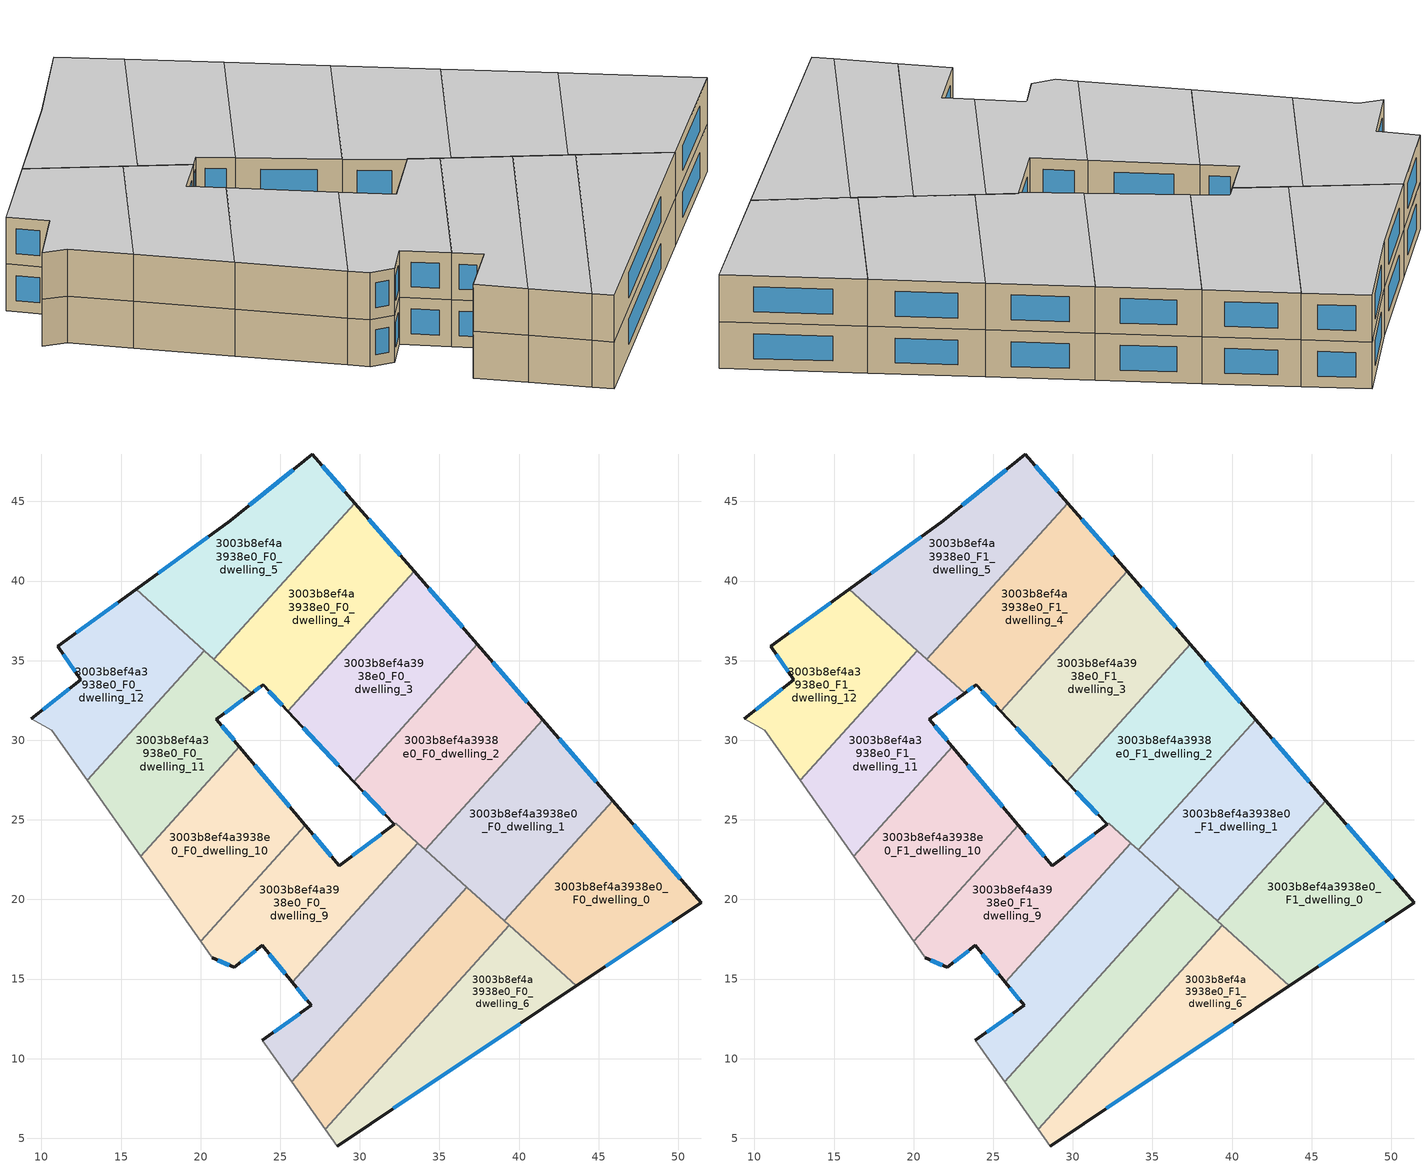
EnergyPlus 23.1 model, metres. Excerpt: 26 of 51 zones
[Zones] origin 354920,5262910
3003b8ef4a3938e0_F0_dwelling_0
 floor ground (EU_floor_Construction): 45.89,26.21 51.43,19.8 43.6,14.57 39.08,18.65 z0
 wall outside (EU_wall_Construction): 43.6,14.57 51.43,19.8 45.89,26.21 z0:3
 wall to 3003b8ef4a3938e0_F0_dwelling_1 (EU_wall_Construction): 45.89,26.21 39.08,18.65 z0:3
 wall to 3003b8ef4a3938e0_F0_dwelling_6 (EU_wall_Construction): 39.38,18.37 43.6,14.57 z0:3
 wall to 3003b8ef4a3938e0_F0_dwelling_7 (EU_wall_Construction): 39.08,18.65 39.38,18.37 z0:3
 window (EU_Window_Construction): 50.13,21.31 47.19,24.71 / 45.44,15.8 49.6,18.58 z0.7:2.3
3003b8ef4a3938e0_F0_dwelling_1
 floor ground (EU_floor_Construction): 41.48,31.29 45.89,26.21 39.08,18.65 34.12,23.11 z0
 wall outside (EU_wall_Construction): 45.89,26.21 41.48,31.29 z0:3
 wall to 3003b8ef4a3938e0_F0_dwelling_2 (EU_wall_Construction): 41.48,31.29 34.12,23.11 z0:3
 wall to 3003b8ef4a3938e0_F0_dwelling_8 (EU_wall_Construction): 34.12,23.11 36.71,20.78 z0:3
 wall to 3003b8ef4a3938e0_F0_dwelling_7 (EU_wall_Construction): 36.71,20.78 39.08,18.65 z0:3
 window (EU_Window_Construction): 44.85,27.4 42.52,30.09 z0.7:2.3
3003b8ef4a3938e0_F0_dwelling_10
 floor ground (EU_floor_Construction): 22.44,29.58 26.56,24.67 19.99,17.38 16.24,22.7 z0
 wall outside (EU_wall_Construction): 26.56,24.67 22.44,29.58 z0:3
 wall to 3003b8ef4a3938e0_F0_dwelling_9 (EU_wall_Construction): 19.99,17.38 26.56,24.67 z0:3
 wall adiabatic (EU_wall_Construction): 16.24,22.7 19.99,17.38 z0:3
 wall to 3003b8ef4a3938e0_F0_dwelling_11 (EU_wall_Construction): 22.44,29.58 16.24,22.7 z0:3
 window (EU_Window_Construction): 25.59,25.83 23.41,28.43 z0.7:2.3
3003b8ef4a3938e0_F0_dwelling_11
 floor ground (EU_floor_Construction): 23.2,32.94 20.98,31.31 22.44,29.58 16.24,22.7 12.88,27.48 20.22,35.63 z0
 wall outside (EU_wall_Construction): 22.44,29.58 20.98,31.31 23.2,32.94 z0:3
 wall adiabatic (EU_wall_Construction): 12.88,27.48 16.24,22.7 z0:3
 wall to 3003b8ef4a3938e0_F0_dwelling_12 (EU_wall_Construction): 20.22,35.63 12.88,27.48 z0:3
 wall to 3003b8ef4a3938e0_F0_dwelling_4 (EU_wall_Construction): 23.2,32.94 20.84,35.07 z0:3
 wall to 3003b8ef4a3938e0_F0_dwelling_5 (EU_wall_Construction): 20.84,35.07 20.22,35.63 z0:3
 window (EU_Window_Construction): 21.51,31.7 22.68,32.56 / 22.1,29.99 21.33,30.91 z0.7:2.3
3003b8ef4a3938e0_F0_dwelling_12
 floor ground (EU_floor_Construction): 20.22,35.63 12.88,27.48 10.66,30.62 9.37,31.35 12.46,33.8 11.04,35.91 15.95,39.48 z0
 wall outside (EU_wall_Construction): 15.95,39.48 11.04,35.91 12.46,33.8 9.37,31.35 z0:3
 wall adiabatic (EU_wall_Construction): 9.37,31.35 10.66,30.62 12.88,27.48 z0:3
 wall to 3003b8ef4a3938e0_F0_dwelling_5 (EU_wall_Construction): 20.22,35.63 15.95,39.48 z0:3
 window (EU_Window_Construction): 11.37,35.41 12.13,34.3 / 14.79,38.64 12.19,36.75 / 11.74,33.23 10.09,31.92 z0.7:2.3
3003b8ef4a3938e0_F0_dwelling_2
 floor ground (EU_floor_Construction): 37.38,36.02 41.48,31.29 34.12,23.11 32.26,24.79 32.15,24.71 29.62,27.41 z0
 wall outside (EU_wall_Construction): 41.48,31.29 37.38,36.02 / 29.62,27.41 32.15,24.71 z0:3
 wall to 3003b8ef4a3938e0_F0_dwelling_3 (EU_wall_Construction): 37.38,36.02 29.62,27.41 z0:3
 wall to 3003b8ef4a3938e0_F0_dwelling_9 (EU_wall_Construction): 32.15,24.71 32.26,24.79 33.58,23.6 33.64,23.54 z0:3
 wall to 3003b8ef4a3938e0_F0_dwelling_8 (EU_wall_Construction): 33.64,23.54 34.12,23.11 z0:3
 window (EU_Window_Construction): 40.52,32.4 38.34,34.91 / 30.22,26.77 31.56,25.34 z0.7:2.3
3003b8ef4a3938e0_F0_dwelling_3
 floor ground (EU_floor_Construction): 33.4,40.61 37.38,36.02 29.62,27.41 25.48,31.82 z0
 wall outside (EU_wall_Construction): 37.38,36.02 33.4,40.61 / 25.48,31.82 29.62,27.41 z0:3
 wall to 3003b8ef4a3938e0_F0_dwelling_4 (EU_wall_Construction): 33.4,40.61 25.48,31.82 z0:3
 window (EU_Window_Construction): 36.45,37.1 34.34,39.53 / 26.45,30.78 28.65,28.44 z0.7:2.3
3003b8ef4a3938e0_F0_dwelling_4
 floor ground (EU_floor_Construction): 29.69,44.9 33.4,40.61 25.48,31.82 23.92,33.48 23.2,32.94 20.84,35.07 z0
 wall outside (EU_wall_Construction): 23.2,32.94 23.92,33.48 25.48,31.82 / 33.4,40.61 29.69,44.9 z0:3
 wall to 3003b8ef4a3938e0_F0_dwelling_5 (EU_wall_Construction): 29.69,44.9 20.84,35.07 z0:3
 window (EU_Window_Construction): 23.37,33.07 23.75,33.35 / 32.53,41.62 30.56,43.89 / 24.29,33.09 25.12,32.21 z0.7:2.3
3003b8ef4a3938e0_F0_dwelling_5
 floor ground (EU_floor_Construction): 27.02,47.98 29.69,44.9 20.84,35.07 15.95,39.48 21.85,43.78 z0
 wall outside (EU_wall_Construction): 29.69,44.9 27.02,47.98 21.85,43.78 15.95,39.48 z0:3
 window (EU_Window_Construction): 20.47,42.77 17.33,40.49 / 25.81,46.99 23.07,44.76 / 29.06,45.62 27.65,47.25 z0.7:2.3
3003b8ef4a3938e0_F0_dwelling_6
 floor ground (EU_floor_Construction): 43.6,14.57 28.57,4.51 27.84,5.55 39.38,18.37 z0
 wall outside (EU_wall_Construction): 28.57,4.51 43.6,14.57 z0:3
 wall to 3003b8ef4a3938e0_F0_dwelling_7 (EU_wall_Construction): 39.38,18.37 27.84,5.55 z0:3
 wall adiabatic (EU_wall_Construction): 27.84,5.55 28.57,4.51 z0:3
 window (EU_Window_Construction): 32.1,6.88 40.07,12.21 z0.7:2.3
3003b8ef4a3938e0_F0_dwelling_7
 floor ground (EU_floor_Construction): 39.38,18.37 27.84,5.55 25.71,8.56 36.71,20.78 z0
 wall to 3003b8ef4a3938e0_F0_dwelling_8 (EU_wall_Construction): 36.71,20.78 25.71,8.56 z0:3
 wall adiabatic (EU_wall_Construction): 25.71,8.56 27.84,5.55 z0:3
3003b8ef4a3938e0_F0_dwelling_8
 floor ground (EU_floor_Construction): 36.71,20.78 25.71,8.56 23.87,11.16 26.94,13.34 25.76,14.79 33.64,23.54 z0
 wall outside (EU_wall_Construction): 25.76,14.79 26.94,13.34 23.87,11.16 z0:3
 wall adiabatic (EU_wall_Construction): 23.87,11.16 25.71,8.56 z0:3
 wall to 3003b8ef4a3938e0_F0_dwelling_9 (EU_wall_Construction): 33.64,23.54 25.76,14.79 z0:3
 window (EU_Window_Construction): 26.22,12.83 24.59,11.67 / 26.04,14.45 26.67,13.68 z0.7:2.3
3003b8ef4a3938e0_F0_dwelling_9
 floor ground (EU_floor_Construction): 33.58,23.6 33.64,23.54 25.76,14.79 23.87,17.11 22.12,15.74 20.73,16.33 19.99,17.38 26.56,24.67 28.7,22.13 32.15,24.71 32.26,24.79 z0
 wall outside (EU_wall_Construction): 32.15,24.71 28.7,22.13 26.56,24.67 / 20.73,16.33 22.12,15.74 23.87,17.11 25.76,14.79 z0:3
 wall adiabatic (EU_wall_Construction): 19.99,17.38 20.73,16.33 z0:3
 window (EU_Window_Construction): 28.2,22.72 27.06,24.07 / 31.34,24.1 29.51,22.73 / 24.32,16.56 25.32,15.33 / 22.53,16.06 23.46,16.79 / 21.06,16.19 21.8,15.88 z0.7:2.3
3003b8ef4a3938e0_F1_dwelling_0
 floor to 3003b8ef4a3938e0_F0_dwelling_0 (EU_floor_Construction): 45.89,26.21 51.43,19.8 43.6,14.57 39.08,18.65 z3
 wall outside (EU_wall_Construction): 43.6,14.57 51.43,19.8 45.89,26.21 z3:6
 wall to 3003b8ef4a3938e0_F1_dwelling_1 (EU_wall_Construction): 45.89,26.21 39.08,18.65 z3:6
 wall to 3003b8ef4a3938e0_F1_dwelling_6 (EU_wall_Construction): 39.38,18.37 43.6,14.57 z3:6
 wall to 3003b8ef4a3938e0_F1_dwelling_7 (EU_wall_Construction): 39.08,18.65 39.38,18.37 z3:6
 window (EU_Window_Construction): 50.13,21.31 47.19,24.71 / 45.44,15.8 49.6,18.58 z3.7:5.3
 ceiling to 3003b8ef4a3938e0_F2_dwelling_0 (EU_floor_Construction): 51.43,19.8 45.89,26.21 39.08,18.65 43.6,14.57 z6
3003b8ef4a3938e0_F1_dwelling_1
 floor to 3003b8ef4a3938e0_F0_dwelling_1 (EU_floor_Construction): 41.48,31.29 45.89,26.21 39.08,18.65 34.12,23.11 z3
 wall outside (EU_wall_Construction): 45.89,26.21 41.48,31.29 z3:6
 wall to 3003b8ef4a3938e0_F1_dwelling_2 (EU_wall_Construction): 41.48,31.29 34.12,23.11 z3:6
 wall to 3003b8ef4a3938e0_F1_dwelling_8 (EU_wall_Construction): 34.12,23.11 36.71,20.78 z3:6
 wall to 3003b8ef4a3938e0_F1_dwelling_7 (EU_wall_Construction): 36.71,20.78 39.08,18.65 z3:6
 window (EU_Window_Construction): 44.85,27.4 42.52,30.09 z3.7:5.3
 ceiling to 3003b8ef4a3938e0_F2_dwelling_1 (EU_floor_Construction): 39.08,18.65 45.89,26.21 41.48,31.29 34.12,23.11 z6
3003b8ef4a3938e0_F1_dwelling_10
 floor to 3003b8ef4a3938e0_F0_dwelling_10 (EU_floor_Construction): 22.44,29.58 26.56,24.67 19.99,17.38 16.24,22.7 z3
 wall outside (EU_wall_Construction): 26.56,24.67 22.44,29.58 z3:6
 wall to 3003b8ef4a3938e0_F1_dwelling_9 (EU_wall_Construction): 19.99,17.38 26.56,24.67 z3:6
 wall adiabatic (EU_wall_Construction): 16.24,22.7 19.99,17.38 z3:6
 wall to 3003b8ef4a3938e0_F1_dwelling_11 (EU_wall_Construction): 22.44,29.58 16.24,22.7 z3:6
 window (EU_Window_Construction): 25.59,25.83 23.41,28.43 z3.7:5.3
 ceiling to 3003b8ef4a3938e0_F2_dwelling_10 (EU_floor_Construction): 19.99,17.38 26.56,24.67 22.44,29.58 16.24,22.7 z6
3003b8ef4a3938e0_F1_dwelling_11
 floor to 3003b8ef4a3938e0_F0_dwelling_11 (EU_floor_Construction): 23.2,32.94 20.98,31.31 22.44,29.58 16.24,22.7 12.88,27.48 20.22,35.63 z3
 wall outside (EU_wall_Construction): 22.44,29.58 20.98,31.31 23.2,32.94 z3:6
 wall adiabatic (EU_wall_Construction): 12.88,27.48 16.24,22.7 z3:6
 wall to 3003b8ef4a3938e0_F1_dwelling_12 (EU_wall_Construction): 20.22,35.63 12.88,27.48 z3:6
 wall to 3003b8ef4a3938e0_F1_dwelling_4 (EU_wall_Construction): 23.2,32.94 20.84,35.07 z3:6
 wall to 3003b8ef4a3938e0_F1_dwelling_5 (EU_wall_Construction): 20.84,35.07 20.22,35.63 z3:6
 window (EU_Window_Construction): 21.51,31.7 22.68,32.56 / 22.1,29.99 21.33,30.91 z3.7:5.3
 ceiling to 3003b8ef4a3938e0_F2_dwelling_11 (EU_floor_Construction): 22.44,29.58 20.98,31.31 23.2,32.94 20.22,35.63 12.88,27.48 16.24,22.7 z6
3003b8ef4a3938e0_F1_dwelling_12
 floor to 3003b8ef4a3938e0_F0_dwelling_12 (EU_floor_Construction): 20.22,35.63 12.88,27.48 10.66,30.62 9.37,31.35 12.46,33.8 11.04,35.91 15.95,39.48 z3
 wall outside (EU_wall_Construction): 15.95,39.48 11.04,35.91 12.46,33.8 9.37,31.35 z3:6
 wall adiabatic (EU_wall_Construction): 9.37,31.35 10.66,30.62 12.88,27.48 z3:6
 wall to 3003b8ef4a3938e0_F1_dwelling_5 (EU_wall_Construction): 20.22,35.63 15.95,39.48 z3:6
 window (EU_Window_Construction): 11.37,35.41 12.13,34.3 / 14.79,38.64 12.19,36.75 / 11.74,33.23 10.09,31.92 z3.7:5.3
 ceiling to 3003b8ef4a3938e0_F2_dwelling_12 (EU_floor_Construction): 12.88,27.48 20.22,35.63 15.95,39.48 11.04,35.91 12.46,33.8 9.37,31.35 10.66,30.62 z6
3003b8ef4a3938e0_F1_dwelling_2
 floor to 3003b8ef4a3938e0_F0_dwelling_2 (EU_floor_Construction): 37.38,36.02 41.48,31.29 34.12,23.11 32.26,24.79 32.15,24.71 29.62,27.41 z3
 wall outside (EU_wall_Construction): 41.48,31.29 37.38,36.02 / 29.62,27.41 32.15,24.71 z3:6
 wall to 3003b8ef4a3938e0_F1_dwelling_3 (EU_wall_Construction): 37.38,36.02 29.62,27.41 z3:6
 wall to 3003b8ef4a3938e0_F1_dwelling_9 (EU_wall_Construction): 32.15,24.71 32.26,24.79 33.58,23.6 33.64,23.54 z3:6
 wall to 3003b8ef4a3938e0_F1_dwelling_8 (EU_wall_Construction): 33.64,23.54 34.12,23.11 z3:6
 window (EU_Window_Construction): 40.52,32.4 38.34,34.91 / 30.22,26.77 31.56,25.34 z3.7:5.3
 ceiling to 3003b8ef4a3938e0_F2_dwelling_2 (EU_floor_Construction): 34.12,23.11 41.48,31.29 37.38,36.02 29.62,27.41 32.15,24.71 32.26,24.79 z6
3003b8ef4a3938e0_F1_dwelling_3
 floor to 3003b8ef4a3938e0_F0_dwelling_3 (EU_floor_Construction): 33.4,40.61 37.38,36.02 29.62,27.41 25.48,31.82 z3
 wall outside (EU_wall_Construction): 37.38,36.02 33.4,40.61 / 25.48,31.82 29.62,27.41 z3:6
 wall to 3003b8ef4a3938e0_F1_dwelling_4 (EU_wall_Construction): 33.4,40.61 25.48,31.82 z3:6
 window (EU_Window_Construction): 36.45,37.1 34.34,39.53 / 26.45,30.78 28.65,28.44 z3.7:5.3
 ceiling to 3003b8ef4a3938e0_F2_dwelling_3 (EU_floor_Construction): 29.62,27.41 37.38,36.02 33.4,40.61 25.48,31.82 z6
3003b8ef4a3938e0_F1_dwelling_4
 floor to 3003b8ef4a3938e0_F0_dwelling_4 (EU_floor_Construction): 29.69,44.9 33.4,40.61 25.48,31.82 23.92,33.48 23.2,32.94 20.84,35.07 z3
 wall outside (EU_wall_Construction): 23.2,32.94 23.92,33.48 25.48,31.82 / 33.4,40.61 29.69,44.9 z3:6
 wall to 3003b8ef4a3938e0_F1_dwelling_5 (EU_wall_Construction): 29.69,44.9 20.84,35.07 z3:6
 window (EU_Window_Construction): 23.37,33.07 23.75,33.35 / 32.53,41.62 30.56,43.89 / 24.29,33.09 25.12,32.21 z3.7:5.3
 ceiling to 3003b8ef4a3938e0_F2_dwelling_4 (EU_floor_Construction): 25.48,31.82 33.4,40.61 29.69,44.9 20.84,35.07 23.2,32.94 23.92,33.48 z6
3003b8ef4a3938e0_F1_dwelling_5
 floor to 3003b8ef4a3938e0_F0_dwelling_5 (EU_floor_Construction): 27.02,47.98 29.69,44.9 20.84,35.07 15.95,39.48 21.85,43.78 z3
 wall outside (EU_wall_Construction): 29.69,44.9 27.02,47.98 21.85,43.78 15.95,39.48 z3:6
 window (EU_Window_Construction): 20.47,42.77 17.33,40.49 / 25.81,46.99 23.07,44.76 / 29.06,45.62 27.65,47.25 z3.7:5.3
 ceiling to 3003b8ef4a3938e0_F2_dwelling_5 (EU_floor_Construction): 20.84,35.07 29.69,44.9 27.02,47.98 21.85,43.78 15.95,39.48 z6
3003b8ef4a3938e0_F1_dwelling_6
 floor to 3003b8ef4a3938e0_F0_dwelling_6 (EU_floor_Construction): 43.6,14.57 28.57,4.51 27.84,5.55 39.38,18.37 z3
 wall outside (EU_wall_Construction): 28.57,4.51 43.6,14.57 z3:6
 wall to 3003b8ef4a3938e0_F1_dwelling_7 (EU_wall_Construction): 39.38,18.37 27.84,5.55 z3:6
 wall adiabatic (EU_wall_Construction): 27.84,5.55 28.57,4.51 z3:6
 window (EU_Window_Construction): 32.1,6.88 40.07,12.21 z3.7:5.3
 ceiling to 3003b8ef4a3938e0_F2_dwelling_6 (EU_floor_Construction): 43.6,14.57 39.38,18.37 27.84,5.55 28.57,4.51 z6
3003b8ef4a3938e0_F1_dwelling_7
 floor to 3003b8ef4a3938e0_F0_dwelling_7 (EU_floor_Construction): 39.38,18.37 27.84,5.55 25.71,8.56 36.71,20.78 z3
 wall to 3003b8ef4a3938e0_F1_dwelling_8 (EU_wall_Construction): 36.71,20.78 25.71,8.56 z3:6
 wall adiabatic (EU_wall_Construction): 25.71,8.56 27.84,5.55 z3:6
 ceiling to 3003b8ef4a3938e0_F2_dwelling_7 (EU_floor_Construction): 27.84,5.55 39.38,18.37 36.71,20.78 25.71,8.56 z6
3003b8ef4a3938e0_F1_dwelling_8
 floor to 3003b8ef4a3938e0_F0_dwelling_8 (EU_floor_Construction): 36.71,20.78 25.71,8.56 23.87,11.16 26.94,13.34 25.76,14.79 33.64,23.54 z3
 wall outside (EU_wall_Construction): 25.76,14.79 26.94,13.34 23.87,11.16 z3:6
 wall adiabatic (EU_wall_Construction): 23.87,11.16 25.71,8.56 z3:6
 wall to 3003b8ef4a3938e0_F1_dwelling_9 (EU_wall_Construction): 33.64,23.54 25.76,14.79 z3:6
 window (EU_Window_Construction): 26.22,12.83 24.59,11.67 / 26.04,14.45 26.67,13.68 z3.7:5.3
 ceiling to 3003b8ef4a3938e0_F2_dwelling_8 (EU_floor_Construction): 26.94,13.34 23.87,11.16 25.71,8.56 36.71,20.78 33.64,23.54 25.76,14.79 z6
3003b8ef4a3938e0_F1_dwelling_9
 floor to 3003b8ef4a3938e0_F0_dwelling_9 (EU_floor_Construction): 33.58,23.6 33.64,23.54 25.76,14.79 23.87,17.11 22.12,15.74 20.73,16.33 19.99,17.38 26.56,24.67 28.7,22.13 32.15,24.71 32.26,24.79 z3
 wall outside (EU_wall_Construction): 32.15,24.71 28.7,22.13 26.56,24.67 / 20.73,16.33 22.12,15.74 23.87,17.11 25.76,14.79 z3:6
 wall adiabatic (EU_wall_Construction): 19.99,17.38 20.73,16.33 z3:6
 window (EU_Window_Construction): 28.2,22.72 27.06,24.07 / 31.34,24.1 29.51,22.73 / 24.32,16.56 25.32,15.33 / 22.53,16.06 23.46,16.79 / 21.06,16.19 21.8,15.88 z3.7:5.3
 ceiling to 3003b8ef4a3938e0_F2_dwelling_9 (EU_floor_Construction): 25.76,14.79 33.64,23.54 33.58,23.6 32.26,24.79 32.15,24.71 28.7,22.13 26.56,24.67 19.99,17.38 20.73,16.33 22.12,15.74 23.87,17.11 z6
[Building]
EU S2 Campaign: North Axis=0; Terrain=City; Solar Distribution=FullExterior
[Site:Location]
Budapest.Ferenc.Liszt.Intl.AP: Latitude=47.437; Longitude=19.256; Time Zone=1; Elevation=185
[SizingPeriod:WeatherFileDays]
AnnualSizingPeriod: Begin Month=1; Begin Day of Month=1; End Month=12; End Day of Month=31; Day of Week for Start Day=Monday; Use Weather File Daylight Saving Period=No; Use Weather File Rain and Snow Indicators=No
[MATERIAL]
EU_InternalMass_Material: Roughness=MediumRough; Thickness=0.1; Conductivity=1; Density=1800; Specific Heat=900; Thermal Absorptance=0.9; Solar Absorptance=0.7; Visible Absorptance=0.7
[MATERIAL:NOMASS] Roughness=MediumRough; Thermal Absorptance=0.9; Solar Absorptance=0.7; Visible Absorptance=0.7
Name | Thermal Resistance
EU_wall_NoMass | 0.832559
EU_floor_NoMass | 0.872794
[WINDOWMATERIAL:SIMPLEGLAZINGSYSTEM]
EU_Window_SimpleGlazing: UFactor=2.79869; Solar Heat Gain Coefficient=0.75; Visible Transmittance=0.75
[CONSTRUCTION]
EU_wall_Construction: EU_wall_NoMass
EU_floor_Construction: EU_floor_NoMass
EU_Window_Construction: EU_Window_SimpleGlazing
EU_InternalMass_Construction: EU_InternalMass_Material
[ZONE] Type=1; Multiplier=1; Ceiling Height=autocalculate; Floor Area=autocalculate; Part of Total Floor Area=Yes
Name | Volume
3003b8ef4a3938e0_F0_dwelling_0; 3003b8ef4a3938e0_F1_dwelling_0 | 211.831
3003b8ef4a3938e0_F0_dwelling_1; 3003b8ef4a3938e0_F1_dwelling_1 | 211.857
3003b8ef4a3938e0_F0_dwelling_10; 3003b8ef4a3938e0_F1_dwelling_10 | 181.592
3003b8ef4a3938e0_F0_dwelling_11; 3003b8ef4a3938e0_F1_dwelling_11 | 181.597
3003b8ef4a3938e0_F0_dwelling_12; 3003b8ef4a3938e0_F1_dwelling_12 | 181.578
3003b8ef4a3938e0_F0_dwelling_2; 3003b8ef4a3938e0_F1_dwelling_2 | 212.149
3003b8ef4a3938e0_F0_dwelling_3; 3003b8ef4a3938e0_F1_dwelling_3 | 211.867
3003b8ef4a3938e0_F0_dwelling_4; 3003b8ef4a3938e0_F1_dwelling_4 | 211.85
3003b8ef4a3938e0_F0_dwelling_5; 3003b8ef4a3938e0_F1_dwelling_5 | 211.836
3003b8ef4a3938e0_F0_dwelling_6; 3003b8ef4a3938e0_F1_dwelling_6 | 181.559
3003b8ef4a3938e0_F0_dwelling_7; 3003b8ef4a3938e0_F1_dwelling_7 | 181.623
3003b8ef4a3938e0_F0_dwelling_8; 3003b8ef4a3938e0_F1_dwelling_8 | 181.601
3003b8ef4a3938e0_F0_dwelling_9; 3003b8ef4a3938e0_F1_dwelling_9 | 181.282
[INTERNALMASS] Construction=EU_InternalMass_Construction
Name | Zone or ZoneList | Surface Area
3003b8ef4a3938e0_F0_dwelling_0_EU_InternalMass | 3003b8ef4a3938e0_F0_dwelling_0 | 70.6104
3003b8ef4a3938e0_F0_dwelling_1_EU_InternalMass | 3003b8ef4a3938e0_F0_dwelling_1 | 70.6189
3003b8ef4a3938e0_F0_dwelling_2_EU_InternalMass | 3003b8ef4a3938e0_F0_dwelling_2 | 70.716
3003b8ef4a3938e0_F0_dwelling_3_EU_InternalMass | 3003b8ef4a3938e0_F0_dwelling_3 | 70.6223
3003b8ef4a3938e0_F0_dwelling_4_EU_InternalMass | 3003b8ef4a3938e0_F0_dwelling_4 | 70.6167
3003b8ef4a3938e0_F0_dwelling_5_EU_InternalMass | 3003b8ef4a3938e0_F0_dwelling_5 | 70.6119
3003b8ef4a3938e0_F0_dwelling_6_EU_InternalMass | 3003b8ef4a3938e0_F0_dwelling_6 | 60.5195
3003b8ef4a3938e0_F0_dwelling_7_EU_InternalMass | 3003b8ef4a3938e0_F0_dwelling_7 | 60.5408
3003b8ef4a3938e0_F0_dwelling_8_EU_InternalMass | 3003b8ef4a3938e0_F0_dwelling_8 | 60.5333
3003b8ef4a3938e0_F0_dwelling_9_EU_InternalMass | 3003b8ef4a3938e0_F0_dwelling_9 | 60.4274
3003b8ef4a3938e0_F0_dwelling_10_EU_InternalMass | 3003b8ef4a3938e0_F0_dwelling_10 | 60.5305
3003b8ef4a3938e0_F0_dwelling_11_EU_InternalMass | 3003b8ef4a3938e0_F0_dwelling_11 | 60.5324
3003b8ef4a3938e0_F0_dwelling_12_EU_InternalMass | 3003b8ef4a3938e0_F0_dwelling_12 | 60.5262
3003b8ef4a3938e0_F1_dwelling_0_EU_InternalMass | 3003b8ef4a3938e0_F1_dwelling_0 | 70.6104
3003b8ef4a3938e0_F1_dwelling_1_EU_InternalMass | 3003b8ef4a3938e0_F1_dwelling_1 | 70.6189
3003b8ef4a3938e0_F1_dwelling_2_EU_InternalMass | 3003b8ef4a3938e0_F1_dwelling_2 | 70.716
3003b8ef4a3938e0_F1_dwelling_3_EU_InternalMass | 3003b8ef4a3938e0_F1_dwelling_3 | 70.6223
3003b8ef4a3938e0_F1_dwelling_4_EU_InternalMass | 3003b8ef4a3938e0_F1_dwelling_4 | 70.6167
3003b8ef4a3938e0_F1_dwelling_5_EU_InternalMass | 3003b8ef4a3938e0_F1_dwelling_5 | 70.6119
3003b8ef4a3938e0_F1_dwelling_6_EU_InternalMass | 3003b8ef4a3938e0_F1_dwelling_6 | 60.5195
3003b8ef4a3938e0_F1_dwelling_7_EU_InternalMass | 3003b8ef4a3938e0_F1_dwelling_7 | 60.5408
3003b8ef4a3938e0_F1_dwelling_8_EU_InternalMass | 3003b8ef4a3938e0_F1_dwelling_8 | 60.5333
3003b8ef4a3938e0_F1_dwelling_9_EU_InternalMass | 3003b8ef4a3938e0_F1_dwelling_9 | 60.4274
3003b8ef4a3938e0_F1_dwelling_10_EU_InternalMass | 3003b8ef4a3938e0_F1_dwelling_10 | 60.5305
3003b8ef4a3938e0_F1_dwelling_11_EU_InternalMass | 3003b8ef4a3938e0_F1_dwelling_11 | 60.5324
3003b8ef4a3938e0_F1_dwelling_12_EU_InternalMass | 3003b8ef4a3938e0_F1_dwelling_12 | 60.5262
[OTHEREQUIPMENT] Fuel Type=Electricity; Design Level Calculation Method=Watts/Area; Power per Zone Floor Area=1; Fraction Latent=0; Fraction Radiant=0; Fraction Lost=0; Carbon Dioxide Generation Rate=0; EndUse Subcategory=EU_Step8_InternalGains
Name | Zone or ZoneList or Space or SpaceList | Schedule
EU_Step8_InternalGain_3003b8ef4a3938e0_F0_dwelling_0_f000 | 3003b8ef4a3938e0_F0_dwelling_0 | EU_Step8_GainSchedule_3003b8ef4a3938e0_F0_dwelling_0_f000
EU_Step8_InternalGain_3003b8ef4a3938e0_F0_dwelling_1_f000 | 3003b8ef4a3938e0_F0_dwelling_1 | EU_Step8_GainSchedule_3003b8ef4a3938e0_F0_dwelling_1_f000
EU_Step8_InternalGain_3003b8ef4a3938e0_F0_dwelling_2_f000 | 3003b8ef4a3938e0_F0_dwelling_2 | EU_Step8_GainSchedule_3003b8ef4a3938e0_F0_dwelling_2_f000
EU_Step8_InternalGain_3003b8ef4a3938e0_F0_dwelling_3_f000 | 3003b8ef4a3938e0_F0_dwelling_3 | EU_Step8_GainSchedule_3003b8ef4a3938e0_F0_dwelling_3_f000
EU_Step8_InternalGain_3003b8ef4a3938e0_F0_dwelling_4_f000 | 3003b8ef4a3938e0_F0_dwelling_4 | EU_Step8_GainSchedule_3003b8ef4a3938e0_F0_dwelling_4_f000
EU_Step8_InternalGain_3003b8ef4a3938e0_F0_dwelling_5_f000 | 3003b8ef4a3938e0_F0_dwelling_5 | EU_Step8_GainSchedule_3003b8ef4a3938e0_F0_dwelling_5_f000
EU_Step8_InternalGain_3003b8ef4a3938e0_F0_dwelling_6_f000 | 3003b8ef4a3938e0_F0_dwelling_6 | EU_Step8_GainSchedule_3003b8ef4a3938e0_F0_dwelling_6_f000
EU_Step8_InternalGain_3003b8ef4a3938e0_F0_dwelling_7_f000 | 3003b8ef4a3938e0_F0_dwelling_7 | EU_Step8_GainSchedule_3003b8ef4a3938e0_F0_dwelling_7_f000
EU_Step8_InternalGain_3003b8ef4a3938e0_F0_dwelling_8_f000 | 3003b8ef4a3938e0_F0_dwelling_8 | EU_Step8_GainSchedule_3003b8ef4a3938e0_F0_dwelling_8_f000
EU_Step8_InternalGain_3003b8ef4a3938e0_F0_dwelling_9_f000 | 3003b8ef4a3938e0_F0_dwelling_9 | EU_Step8_GainSchedule_3003b8ef4a3938e0_F0_dwelling_9_f000
EU_Step8_InternalGain_3003b8ef4a3938e0_F0_dwelling_10_f000 | 3003b8ef4a3938e0_F0_dwelling_10 | EU_Step8_GainSchedule_3003b8ef4a3938e0_F0_dwelling_10_f000
EU_Step8_InternalGain_3003b8ef4a3938e0_F0_dwelling_11_f000 | 3003b8ef4a3938e0_F0_dwelling_11 | EU_Step8_GainSchedule_3003b8ef4a3938e0_F0_dwelling_11_f000
EU_Step8_InternalGain_3003b8ef4a3938e0_F0_dwelling_12_f000 | 3003b8ef4a3938e0_F0_dwelling_12 | EU_Step8_GainSchedule_3003b8ef4a3938e0_F0_dwelling_12_f000
EU_Step8_InternalGain_3003b8ef4a3938e0_F1_dwelling_0_f000 | 3003b8ef4a3938e0_F1_dwelling_0 | EU_Step8_GainSchedule_3003b8ef4a3938e0_F1_dwelling_0_f000
EU_Step8_InternalGain_3003b8ef4a3938e0_F1_dwelling_1_f000 | 3003b8ef4a3938e0_F1_dwelling_1 | EU_Step8_GainSchedule_3003b8ef4a3938e0_F1_dwelling_1_f000
EU_Step8_InternalGain_3003b8ef4a3938e0_F1_dwelling_2_f000 | 3003b8ef4a3938e0_F1_dwelling_2 | EU_Step8_GainSchedule_3003b8ef4a3938e0_F1_dwelling_2_f000
EU_Step8_InternalGain_3003b8ef4a3938e0_F1_dwelling_3_f000 | 3003b8ef4a3938e0_F1_dwelling_3 | EU_Step8_GainSchedule_3003b8ef4a3938e0_F1_dwelling_3_f000
EU_Step8_InternalGain_3003b8ef4a3938e0_F1_dwelling_4_f000 | 3003b8ef4a3938e0_F1_dwelling_4 | EU_Step8_GainSchedule_3003b8ef4a3938e0_F1_dwelling_4_f000
EU_Step8_InternalGain_3003b8ef4a3938e0_F1_dwelling_5_f000 | 3003b8ef4a3938e0_F1_dwelling_5 | EU_Step8_GainSchedule_3003b8ef4a3938e0_F1_dwelling_5_f000
EU_Step8_InternalGain_3003b8ef4a3938e0_F1_dwelling_6_f000 | 3003b8ef4a3938e0_F1_dwelling_6 | EU_Step8_GainSchedule_3003b8ef4a3938e0_F1_dwelling_6_f000
EU_Step8_InternalGain_3003b8ef4a3938e0_F1_dwelling_7_f000 | 3003b8ef4a3938e0_F1_dwelling_7 | EU_Step8_GainSchedule_3003b8ef4a3938e0_F1_dwelling_7_f000
EU_Step8_InternalGain_3003b8ef4a3938e0_F1_dwelling_8_f000 | 3003b8ef4a3938e0_F1_dwelling_8 | EU_Step8_GainSchedule_3003b8ef4a3938e0_F1_dwelling_8_f000
EU_Step8_InternalGain_3003b8ef4a3938e0_F1_dwelling_9_f000 | 3003b8ef4a3938e0_F1_dwelling_9 | EU_Step8_GainSchedule_3003b8ef4a3938e0_F1_dwelling_9_f000
EU_Step8_InternalGain_3003b8ef4a3938e0_F1_dwelling_10_f000 | 3003b8ef4a3938e0_F1_dwelling_10 | EU_Step8_GainSchedule_3003b8ef4a3938e0_F1_dwelling_10_f000
EU_Step8_InternalGain_3003b8ef4a3938e0_F1_dwelling_11_f000 | 3003b8ef4a3938e0_F1_dwelling_11 | EU_Step8_GainSchedule_3003b8ef4a3938e0_F1_dwelling_11_f000
EU_Step8_InternalGain_3003b8ef4a3938e0_F1_dwelling_12_f000 | 3003b8ef4a3938e0_F1_dwelling_12 | EU_Step8_GainSchedule_3003b8ef4a3938e0_F1_dwelling_12_f000
[ZONEVENTILATION:DESIGNFLOWRATE] Schedule=EU_AlwaysOn; Design Flow Rate Calculation Method=AirChanges/Hour; Air Changes per Hour=0.475469; Ventilation Type=Natural; Fan Pressure Rise=0; Fan Total Efficiency=1; Constant Term Coefficient=1; Temperature Term Coefficient=0; Velocity Term Coefficient=0; Velocity Squared Term Coefficient=0; Minimum Indoor Temperature=-100; Maximum Indoor Temperature=100; Delta Temperature=-100; Minimum Outdoor Temperature=-100; Maximum Outdoor Temperature=100; Maximum Wind Speed=40
Name | Zone or ZoneList or Space or SpaceList
EU_ConstantAir_3003b8ef4a3938e0_F0_dwelling_0 | 3003b8ef4a3938e0_F0_dwelling_0
EU_ConstantAir_3003b8ef4a3938e0_F0_dwelling_1 | 3003b8ef4a3938e0_F0_dwelling_1
EU_ConstantAir_3003b8ef4a3938e0_F0_dwelling_2 | 3003b8ef4a3938e0_F0_dwelling_2
EU_ConstantAir_3003b8ef4a3938e0_F0_dwelling_3 | 3003b8ef4a3938e0_F0_dwelling_3
EU_ConstantAir_3003b8ef4a3938e0_F0_dwelling_4 | 3003b8ef4a3938e0_F0_dwelling_4
EU_ConstantAir_3003b8ef4a3938e0_F0_dwelling_5 | 3003b8ef4a3938e0_F0_dwelling_5
EU_ConstantAir_3003b8ef4a3938e0_F0_dwelling_6 | 3003b8ef4a3938e0_F0_dwelling_6
EU_ConstantAir_3003b8ef4a3938e0_F0_dwelling_7 | 3003b8ef4a3938e0_F0_dwelling_7
EU_ConstantAir_3003b8ef4a3938e0_F0_dwelling_8 | 3003b8ef4a3938e0_F0_dwelling_8
EU_ConstantAir_3003b8ef4a3938e0_F0_dwelling_9 | 3003b8ef4a3938e0_F0_dwelling_9
EU_ConstantAir_3003b8ef4a3938e0_F0_dwelling_10 | 3003b8ef4a3938e0_F0_dwelling_10
EU_ConstantAir_3003b8ef4a3938e0_F0_dwelling_11 | 3003b8ef4a3938e0_F0_dwelling_11
EU_ConstantAir_3003b8ef4a3938e0_F0_dwelling_12 | 3003b8ef4a3938e0_F0_dwelling_12
EU_ConstantAir_3003b8ef4a3938e0_F1_dwelling_0 | 3003b8ef4a3938e0_F1_dwelling_0
EU_ConstantAir_3003b8ef4a3938e0_F1_dwelling_1 | 3003b8ef4a3938e0_F1_dwelling_1
EU_ConstantAir_3003b8ef4a3938e0_F1_dwelling_2 | 3003b8ef4a3938e0_F1_dwelling_2
EU_ConstantAir_3003b8ef4a3938e0_F1_dwelling_3 | 3003b8ef4a3938e0_F1_dwelling_3
EU_ConstantAir_3003b8ef4a3938e0_F1_dwelling_4 | 3003b8ef4a3938e0_F1_dwelling_4
EU_ConstantAir_3003b8ef4a3938e0_F1_dwelling_5 | 3003b8ef4a3938e0_F1_dwelling_5
EU_ConstantAir_3003b8ef4a3938e0_F1_dwelling_6 | 3003b8ef4a3938e0_F1_dwelling_6
EU_ConstantAir_3003b8ef4a3938e0_F1_dwelling_7 | 3003b8ef4a3938e0_F1_dwelling_7
EU_ConstantAir_3003b8ef4a3938e0_F1_dwelling_8 | 3003b8ef4a3938e0_F1_dwelling_8
EU_ConstantAir_3003b8ef4a3938e0_F1_dwelling_9 | 3003b8ef4a3938e0_F1_dwelling_9
EU_ConstantAir_3003b8ef4a3938e0_F1_dwelling_10 | 3003b8ef4a3938e0_F1_dwelling_10
EU_ConstantAir_3003b8ef4a3938e0_F1_dwelling_11 | 3003b8ef4a3938e0_F1_dwelling_11
EU_ConstantAir_3003b8ef4a3938e0_F1_dwelling_12 | 3003b8ef4a3938e0_F1_dwelling_12
[HVACTEMPLATE:THERMOSTAT] Constant Heating Setpoint=20; Constant Cooling Setpoint=50
EU_HeatOnly_3003b8ef4a3938e0_F0_dwelling_0; EU_HeatOnly_3003b8ef4a3938e0_F0_dwelling_1; EU_HeatOnly_3003b8ef4a3938e0_F0_dwelling_2; EU_HeatOnly_3003b8ef4a3938e0_F0_dwelling_3; EU_HeatOnly_3003b8ef4a3938e0_F0_dwelling_4; EU_HeatOnly_3003b8ef4a3938e0_F0_dwelling_5; EU_HeatOnly_3003b8ef4a3938e0_F0_dwelling_6; EU_HeatOnly_3003b8ef4a3938e0_F0_dwelling_7; EU_HeatOnly_3003b8ef4a3938e0_F0_dwelling_8; EU_HeatOnly_3003b8ef4a3938e0_F0_dwelling_9; EU_HeatOnly_3003b8ef4a3938e0_F0_dwelling_10; EU_HeatOnly_3003b8ef4a3938e0_F0_dwelling_11; EU_HeatOnly_3003b8ef4a3938e0_F0_dwelling_12; EU_HeatOnly_3003b8ef4a3938e0_F1_dwelling_0; EU_HeatOnly_3003b8ef4a3938e0_F1_dwelling_1; EU_HeatOnly_3003b8ef4a3938e0_F1_dwelling_2; EU_HeatOnly_3003b8ef4a3938e0_F1_dwelling_3; EU_HeatOnly_3003b8ef4a3938e0_F1_dwelling_4; EU_HeatOnly_3003b8ef4a3938e0_F1_dwelling_5; EU_HeatOnly_3003b8ef4a3938e0_F1_dwelling_6; EU_HeatOnly_3003b8ef4a3938e0_F1_dwelling_7; EU_HeatOnly_3003b8ef4a3938e0_F1_dwelling_8; EU_HeatOnly_3003b8ef4a3938e0_F1_dwelling_9; EU_HeatOnly_3003b8ef4a3938e0_F1_dwelling_10; EU_HeatOnly_3003b8ef4a3938e0_F1_dwelling_11; EU_HeatOnly_3003b8ef4a3938e0_F1_dwelling_12; EU_HeatOnly_3003b8ef4a3938e0_F2_dwelling_0; EU_HeatOnly_3003b8ef4a3938e0_F2_dwelling_1; EU_HeatOnly_3003b8ef4a3938e0_F2_dwelling_2; EU_HeatOnly_3003b8ef4a3938e0_F2_dwelling_3; EU_HeatOnly_3003b8ef4a3938e0_F2_dwelling_4; EU_HeatOnly_3003b8ef4a3938e0_F2_dwelling_5; EU_HeatOnly_3003b8ef4a3938e0_F2_dwelling_6; EU_HeatOnly_3003b8ef4a3938e0_F2_dwelling_7; EU_HeatOnly_3003b8ef4a3938e0_F2_dwelling_8; EU_HeatOnly_3003b8ef4a3938e0_F2_dwelling_9; EU_HeatOnly_3003b8ef4a3938e0_F2_dwelling_10; EU_HeatOnly_3003b8ef4a3938e0_F2_dwelling_11; EU_HeatOnly_3003b8ef4a3938e0_F2_dwelling_12; EU_HeatOnly_3003b8ef4a3938e0_F3_dwelling_0; EU_HeatOnly_3003b8ef4a3938e0_F3_dwelling_1; EU_HeatOnly_3003b8ef4a3938e0_F3_dwelling_2; EU_HeatOnly_3003b8ef4a3938e0_F3_dwelling_3; EU_HeatOnly_3003b8ef4a3938e0_F3_dwelling_4; EU_HeatOnly_3003b8ef4a3938e0_F3_dwelling_5; EU_HeatOnly_3003b8ef4a3938e0_F3_dwelling_6; EU_HeatOnly_3003b8ef4a3938e0_F3_dwelling_7; EU_HeatOnly_3003b8ef4a3938e0_F3_dwelling_8; EU_HeatOnly_3003b8ef4a3938e0_F3_dwelling_9; EU_HeatOnly_3003b8ef4a3938e0_F3_dwelling_10; EU_HeatOnly_3003b8ef4a3938e0_F3_dwelling_11
[HVACTEMPLATE:ZONE:IDEALLOADSAIRSYSTEM] System Availability Schedule=EU_AlwaysOn; Maximum Heating Supply Air Temperature=50; Minimum Cooling Supply Air Temperature=13; Maximum Heating Supply Air Humidity Ratio=0.0156; Minimum Cooling Supply Air Humidity Ratio=0.0077; Heating Limit=NoLimit; Cooling Limit=NoLimit; Heating Availability Schedule=EU_AlwaysOn; Cooling Availability Schedule=EU_CoolingOff; Dehumidification Control Type=ConstantSensibleHeatRatio; Cooling Sensible Heat Ratio=0.7; Dehumidification Setpoint=60; Humidification Control Type=None; Humidification Setpoint=30; Outdoor Air Method=None; Outdoor Air Flow Rate per Person=0.00944; Outdoor Air Flow Rate per Zone Floor Area=0; Outdoor Air Flow Rate per Zone=0; Demand Controlled Ventilation Type=None; Outdoor Air Economizer Type=NoEconomizer; Heat Recovery Type=None; Sensible Heat Recovery Effectiveness=0.7; Latent Heat Recovery Effectiveness=0.65
Name | Template Thermostat
3003b8ef4a3938e0_F0_dwelling_0 | EU_HeatOnly_3003b8ef4a3938e0_F0_dwelling_0
3003b8ef4a3938e0_F0_dwelling_1 | EU_HeatOnly_3003b8ef4a3938e0_F0_dwelling_1
3003b8ef4a3938e0_F0_dwelling_2 | EU_HeatOnly_3003b8ef4a3938e0_F0_dwelling_2
3003b8ef4a3938e0_F0_dwelling_3 | EU_HeatOnly_3003b8ef4a3938e0_F0_dwelling_3
3003b8ef4a3938e0_F0_dwelling_4 | EU_HeatOnly_3003b8ef4a3938e0_F0_dwelling_4
3003b8ef4a3938e0_F0_dwelling_5 | EU_HeatOnly_3003b8ef4a3938e0_F0_dwelling_5
3003b8ef4a3938e0_F0_dwelling_6 | EU_HeatOnly_3003b8ef4a3938e0_F0_dwelling_6
3003b8ef4a3938e0_F0_dwelling_7 | EU_HeatOnly_3003b8ef4a3938e0_F0_dwelling_7
3003b8ef4a3938e0_F0_dwelling_8 | EU_HeatOnly_3003b8ef4a3938e0_F0_dwelling_8
3003b8ef4a3938e0_F0_dwelling_9 | EU_HeatOnly_3003b8ef4a3938e0_F0_dwelling_9
3003b8ef4a3938e0_F0_dwelling_10 | EU_HeatOnly_3003b8ef4a3938e0_F0_dwelling_10
3003b8ef4a3938e0_F0_dwelling_11 | EU_HeatOnly_3003b8ef4a3938e0_F0_dwelling_11
3003b8ef4a3938e0_F0_dwelling_12 | EU_HeatOnly_3003b8ef4a3938e0_F0_dwelling_12
3003b8ef4a3938e0_F1_dwelling_0 | EU_HeatOnly_3003b8ef4a3938e0_F1_dwelling_0
3003b8ef4a3938e0_F1_dwelling_1 | EU_HeatOnly_3003b8ef4a3938e0_F1_dwelling_1
3003b8ef4a3938e0_F1_dwelling_2 | EU_HeatOnly_3003b8ef4a3938e0_F1_dwelling_2
3003b8ef4a3938e0_F1_dwelling_3 | EU_HeatOnly_3003b8ef4a3938e0_F1_dwelling_3
3003b8ef4a3938e0_F1_dwelling_4 | EU_HeatOnly_3003b8ef4a3938e0_F1_dwelling_4
3003b8ef4a3938e0_F1_dwelling_5 | EU_HeatOnly_3003b8ef4a3938e0_F1_dwelling_5
3003b8ef4a3938e0_F1_dwelling_6 | EU_HeatOnly_3003b8ef4a3938e0_F1_dwelling_6
3003b8ef4a3938e0_F1_dwelling_7 | EU_HeatOnly_3003b8ef4a3938e0_F1_dwelling_7
3003b8ef4a3938e0_F1_dwelling_8 | EU_HeatOnly_3003b8ef4a3938e0_F1_dwelling_8
3003b8ef4a3938e0_F1_dwelling_9 | EU_HeatOnly_3003b8ef4a3938e0_F1_dwelling_9
3003b8ef4a3938e0_F1_dwelling_10 | EU_HeatOnly_3003b8ef4a3938e0_F1_dwelling_10
3003b8ef4a3938e0_F1_dwelling_11 | EU_HeatOnly_3003b8ef4a3938e0_F1_dwelling_11
3003b8ef4a3938e0_F1_dwelling_12 | EU_HeatOnly_3003b8ef4a3938e0_F1_dwelling_12
[SIZING:ZONE] Zone Cooling Design Supply Air Temperature Input Method=SupplyAirTemperature; Zone Cooling Design Supply Air Temperature=13; Zone Heating Design Supply Air Temperature Input Method=SupplyAirTemperature; Zone Heating Design Supply Air Temperature=50; Zone Cooling Design Supply Air Humidity Ratio=0.008; Zone Heating Design Supply Air Humidity Ratio=0.008; Cooling Design Air Flow Method=DesignDay; Cooling Design Air Flow Rate=0; Cooling Minimum Air Flow per Zone Floor Area=0.000762; Cooling Minimum Air Flow=0; Cooling Minimum Air Flow Fraction=0.2; Heating Design Air Flow Method=DesignDay; Heating Design Air Flow Rate=0; Heating Maximum Air Flow per Zone Floor Area=0.002032; Heating Maximum Air Flow=0.141576; Heating Maximum Air Flow Fraction=0.3; Account for Dedicated Outdoor Air System=No; Dedicated Outdoor Air System Control Strategy=NeutralSupplyAir; Dedicated Outdoor Air Low Setpoint Temperature for Design=autosize; Dedicated Outdoor Air High Setpoint Temperature for Design=autosize; Zone Load Sizing Method=Sensible Load Only No Latent Load; Zone Latent Cooling Design Supply Air Humidity Ratio Input Method=HumidityRatioDifference; Zone Cooling Design Supply Air Humidity Ratio Difference=0.005; Zone Latent Heating Design Supply Air Humidity Ratio Input Method=HumidityRatioDifference; Zone Humidification Design Supply Air Humidity Ratio Difference=0.005
3003b8ef4a3938e0_F0_dwelling_0; 3003b8ef4a3938e0_F0_dwelling_1; 3003b8ef4a3938e0_F0_dwelling_2; 3003b8ef4a3938e0_F0_dwelling_3; 3003b8ef4a3938e0_F0_dwelling_4; 3003b8ef4a3938e0_F0_dwelling_5; 3003b8ef4a3938e0_F0_dwelling_6; 3003b8ef4a3938e0_F0_dwelling_7; 3003b8ef4a3938e0_F0_dwelling_8; 3003b8ef4a3938e0_F0_dwelling_9; 3003b8ef4a3938e0_F0_dwelling_10; 3003b8ef4a3938e0_F0_dwelling_11; 3003b8ef4a3938e0_F0_dwelling_12; 3003b8ef4a3938e0_F1_dwelling_0; 3003b8ef4a3938e0_F1_dwelling_1; 3003b8ef4a3938e0_F1_dwelling_2; 3003b8ef4a3938e0_F1_dwelling_3; 3003b8ef4a3938e0_F1_dwelling_4; 3003b8ef4a3938e0_F1_dwelling_5; 3003b8ef4a3938e0_F1_dwelling_6; 3003b8ef4a3938e0_F1_dwelling_7; 3003b8ef4a3938e0_F1_dwelling_8; 3003b8ef4a3938e0_F1_dwelling_9; 3003b8ef4a3938e0_F1_dwelling_10; 3003b8ef4a3938e0_F1_dwelling_11; 3003b8ef4a3938e0_F1_dwelling_12
[SCHEDULE:CONSTANT]
Name | Hourly Value
EU_AlwaysOn | 1
EU_CoolingOff | 0
[SCHEDULE:FILE] Column Number=1; Rows to Skip at Top=0; Number of Hours of Data=8760; Column Separator=Comma; Interpolate to Timestep=No; Minutes per Item=60; Adjust Schedule for Daylight Savings=Yes
Name | File
EU_Step8_GainSchedule_3003b8ef4a3938e0_F0_dwelling_0_f000 | ../../schedules/3003b8ef4a3938e0/3003b8ef4a3938e0_F0_dwelling_0_f000_gain.csv
EU_Step8_GainSchedule_3003b8ef4a3938e0_F0_dwelling_1_f000 | ../../schedules/3003b8ef4a3938e0/3003b8ef4a3938e0_F0_dwelling_1_f000_gain.csv
EU_Step8_GainSchedule_3003b8ef4a3938e0_F0_dwelling_2_f000 | ../../schedules/3003b8ef4a3938e0/3003b8ef4a3938e0_F0_dwelling_2_f000_gain.csv
EU_Step8_GainSchedule_3003b8ef4a3938e0_F0_dwelling_3_f000 | ../../schedules/3003b8ef4a3938e0/3003b8ef4a3938e0_F0_dwelling_3_f000_gain.csv
EU_Step8_GainSchedule_3003b8ef4a3938e0_F0_dwelling_4_f000 | ../../schedules/3003b8ef4a3938e0/3003b8ef4a3938e0_F0_dwelling_4_f000_gain.csv
EU_Step8_GainSchedule_3003b8ef4a3938e0_F0_dwelling_5_f000 | ../../schedules/3003b8ef4a3938e0/3003b8ef4a3938e0_F0_dwelling_5_f000_gain.csv
EU_Step8_GainSchedule_3003b8ef4a3938e0_F0_dwelling_6_f000 | ../../schedules/3003b8ef4a3938e0/3003b8ef4a3938e0_F0_dwelling_6_f000_gain.csv
EU_Step8_GainSchedule_3003b8ef4a3938e0_F0_dwelling_7_f000 | ../../schedules/3003b8ef4a3938e0/3003b8ef4a3938e0_F0_dwelling_7_f000_gain.csv
EU_Step8_GainSchedule_3003b8ef4a3938e0_F0_dwelling_8_f000 | ../../schedules/3003b8ef4a3938e0/3003b8ef4a3938e0_F0_dwelling_8_f000_gain.csv
EU_Step8_GainSchedule_3003b8ef4a3938e0_F0_dwelling_9_f000 | ../../schedules/3003b8ef4a3938e0/3003b8ef4a3938e0_F0_dwelling_9_f000_gain.csv
EU_Step8_GainSchedule_3003b8ef4a3938e0_F0_dwelling_10_f000 | ../../schedules/3003b8ef4a3938e0/3003b8ef4a3938e0_F0_dwelling_10_f000_gain.csv
EU_Step8_GainSchedule_3003b8ef4a3938e0_F0_dwelling_11_f000 | ../../schedules/3003b8ef4a3938e0/3003b8ef4a3938e0_F0_dwelling_11_f000_gain.csv
EU_Step8_GainSchedule_3003b8ef4a3938e0_F0_dwelling_12_f000 | ../../schedules/3003b8ef4a3938e0/3003b8ef4a3938e0_F0_dwelling_12_f000_gain.csv
EU_Step8_GainSchedule_3003b8ef4a3938e0_F1_dwelling_0_f000 | ../../schedules/3003b8ef4a3938e0/3003b8ef4a3938e0_F1_dwelling_0_f000_gain.csv
EU_Step8_GainSchedule_3003b8ef4a3938e0_F1_dwelling_1_f000 | ../../schedules/3003b8ef4a3938e0/3003b8ef4a3938e0_F1_dwelling_1_f000_gain.csv
EU_Step8_GainSchedule_3003b8ef4a3938e0_F1_dwelling_2_f000 | ../../schedules/3003b8ef4a3938e0/3003b8ef4a3938e0_F1_dwelling_2_f000_gain.csv
EU_Step8_GainSchedule_3003b8ef4a3938e0_F1_dwelling_3_f000 | ../../schedules/3003b8ef4a3938e0/3003b8ef4a3938e0_F1_dwelling_3_f000_gain.csv
EU_Step8_GainSchedule_3003b8ef4a3938e0_F1_dwelling_4_f000 | ../../schedules/3003b8ef4a3938e0/3003b8ef4a3938e0_F1_dwelling_4_f000_gain.csv
EU_Step8_GainSchedule_3003b8ef4a3938e0_F1_dwelling_5_f000 | ../../schedules/3003b8ef4a3938e0/3003b8ef4a3938e0_F1_dwelling_5_f000_gain.csv
EU_Step8_GainSchedule_3003b8ef4a3938e0_F1_dwelling_6_f000 | ../../schedules/3003b8ef4a3938e0/3003b8ef4a3938e0_F1_dwelling_6_f000_gain.csv
EU_Step8_GainSchedule_3003b8ef4a3938e0_F1_dwelling_7_f000 | ../../schedules/3003b8ef4a3938e0/3003b8ef4a3938e0_F1_dwelling_7_f000_gain.csv
EU_Step8_GainSchedule_3003b8ef4a3938e0_F1_dwelling_8_f000 | ../../schedules/3003b8ef4a3938e0/3003b8ef4a3938e0_F1_dwelling_8_f000_gain.csv
EU_Step8_GainSchedule_3003b8ef4a3938e0_F1_dwelling_9_f000 | ../../schedules/3003b8ef4a3938e0/3003b8ef4a3938e0_F1_dwelling_9_f000_gain.csv
EU_Step8_GainSchedule_3003b8ef4a3938e0_F1_dwelling_10_f000 | ../../schedules/3003b8ef4a3938e0/3003b8ef4a3938e0_F1_dwelling_10_f000_gain.csv
EU_Step8_GainSchedule_3003b8ef4a3938e0_F1_dwelling_11_f000 | ../../schedules/3003b8ef4a3938e0/3003b8ef4a3938e0_F1_dwelling_11_f000_gain.csv
EU_Step8_GainSchedule_3003b8ef4a3938e0_F1_dwelling_12_f000 | ../../schedules/3003b8ef4a3938e0/3003b8ef4a3938e0_F1_dwelling_12_f000_gain.csv
